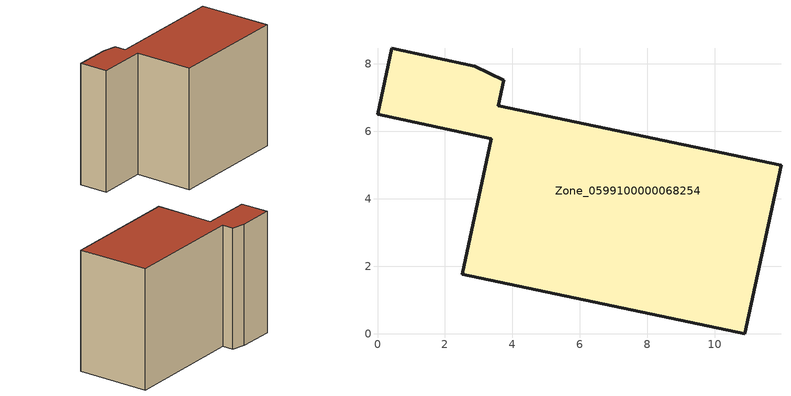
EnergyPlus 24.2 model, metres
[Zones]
Zone_0599100000068254
 floor ground (C_G): 3.75,7.52 3.58,6.76 11.96,4.99 10.89,0 2.52,1.77 3.38,5.78 0,6.5 0.42,8.46 2.88,7.94 z0
 wall outside (C_F): 2.88,7.94 0.42,8.46 0,6.5 3.38,5.78 2.52,1.77 10.89,0 11.96,4.99 3.58,6.76 3.75,7.52 2.88,7.94 z0:8.51
 roof outside (C_R): 3.58,6.76 3.75,7.52 2.88,7.94 0.42,8.46 0,6.5 3.38,5.78 2.52,1.77 10.89,0 11.96,4.99 z8.51
[BUILDING]
Pand.0599100000068254: North Axis=0; Terrain=City; Loads Convergence Tolerance Value=0.04; Temperature Convergence Tolerance Value=0.4; Solar Distribution=FullExterior; Maximum Number of Warmup Days=25; Minimum Number of Warmup Days=1
[Site:Location]
Rotterdam.The.Hague.AP_ZH_NLD Design_Conditions: Latitude=51.96; Longitude=4.45; Time Zone=1; Elevation=-4.5
[SITE:GROUNDTEMPERATURE:BUILDINGSURFACE]
18, 18, 18, 18, 18, 18, 18, 18, 18, 18, 18, 18
[MATERIAL] Thermal Absorptance=0.9; Solar Absorptance=0.7; Visible Absorptance=0.7
Name | Roughness | Thickness | Conductivity | Density | Specific Heat
G.TI.1975-1991 | MediumSmooth | 0.15 | 0.288461 | 540 | 1210
F.TI.1975-1991 | Rough | 0.3 | 0.230769 | 1920 | 840
R.TI.1975-1991 | MediumRough | 0.2 | 0.153846 | 1500 | 1000
[CONSTRUCTION]
C_G: G.TI.1975-1991
C_F: F.TI.1975-1991
C_R: R.TI.1975-1991
[ZONE]
Zone_0599100000068254: Type=1; Multiplier=1; Ceiling Height=Autocalculate; Volume=Autocalculate; Floor Area=autocalculate; Part of Total Floor Area=Yes
[ZONEINFILTRATION:DESIGNFLOWRATE]
Infil_Zone_0599100000068254: Zone or ZoneList or Space or SpaceList=Zone_0599100000068254; Schedule=AlwaysOn; Design Flow Rate Calculation Method=Flow/Area; Flow Rate per Floor Area=0.003; Constant Term Coefficient=1; Temperature Term Coefficient=0; Velocity Term Coefficient=0; Velocity Squared Term Coefficient=0
[HVACTEMPLATE:ZONE:IDEALLOADSAIRSYSTEM]
Zone_0599100000068254: Maximum Heating Supply Air Temperature=50; Minimum Cooling Supply Air Temperature=13; Maximum Heating Supply Air Humidity Ratio=0.0156; Minimum Cooling Supply Air Humidity Ratio=0.0077; Heating Limit=NoLimit; Cooling Limit=NoLimit; Dehumidification Control Type=ConstantSensibleHeatRatio; Cooling Sensible Heat Ratio=0.7; Dehumidification Setpoint=60; Humidification Control Type=None; Humidification Setpoint=30; Outdoor Air Method=None; Outdoor Air Flow Rate per Person=0.00944; Outdoor Air Flow Rate per Zone Floor Area=0; Outdoor Air Flow Rate per Zone=0; Demand Controlled Ventilation Type=None; Outdoor Air Economizer Type=NoEconomizer; Heat Recovery Type=None; Sensible Heat Recovery Effectiveness=0.7; Latent Heat Recovery Effectiveness=0.65
[ZONECONTROL:THERMOSTAT]
ThermostatControl_Zone_0599100000068254: Zone or ZoneList=Zone_0599100000068254; Control Type Schedule=DualSetpointControlType; Control 1=Thermostat_Zone_0599100000068254; Temperature Difference Between Cutout And Setpoint=0
[THERMOSTATSETPOINT:DUALSETPOINT]
Thermostat_Zone_0599100000068254: Heating Setpoint Temperature Schedule=HeatingSetpoint_Zone_0599100000068254; Cooling Setpoint Temperature Schedule=CoolingSetpoint_Zone_0599100000068254
[SCHEDULE:COMPACT]
HeatingSetpoint_Zone_0599100000068254: Through: 12/31, For: AllDays, Until: 24:00, 21
CoolingSetpoint_Zone_0599100000068254: Through: 12/31, For: AllDays, Until: 24:00, 24
DualSetpointControlType: Through: 12/31, For: AllDays, Until: 24:00, 4
AlwaysOn: Through: 12/31, For: AllDays, Until: 24:00, 1
